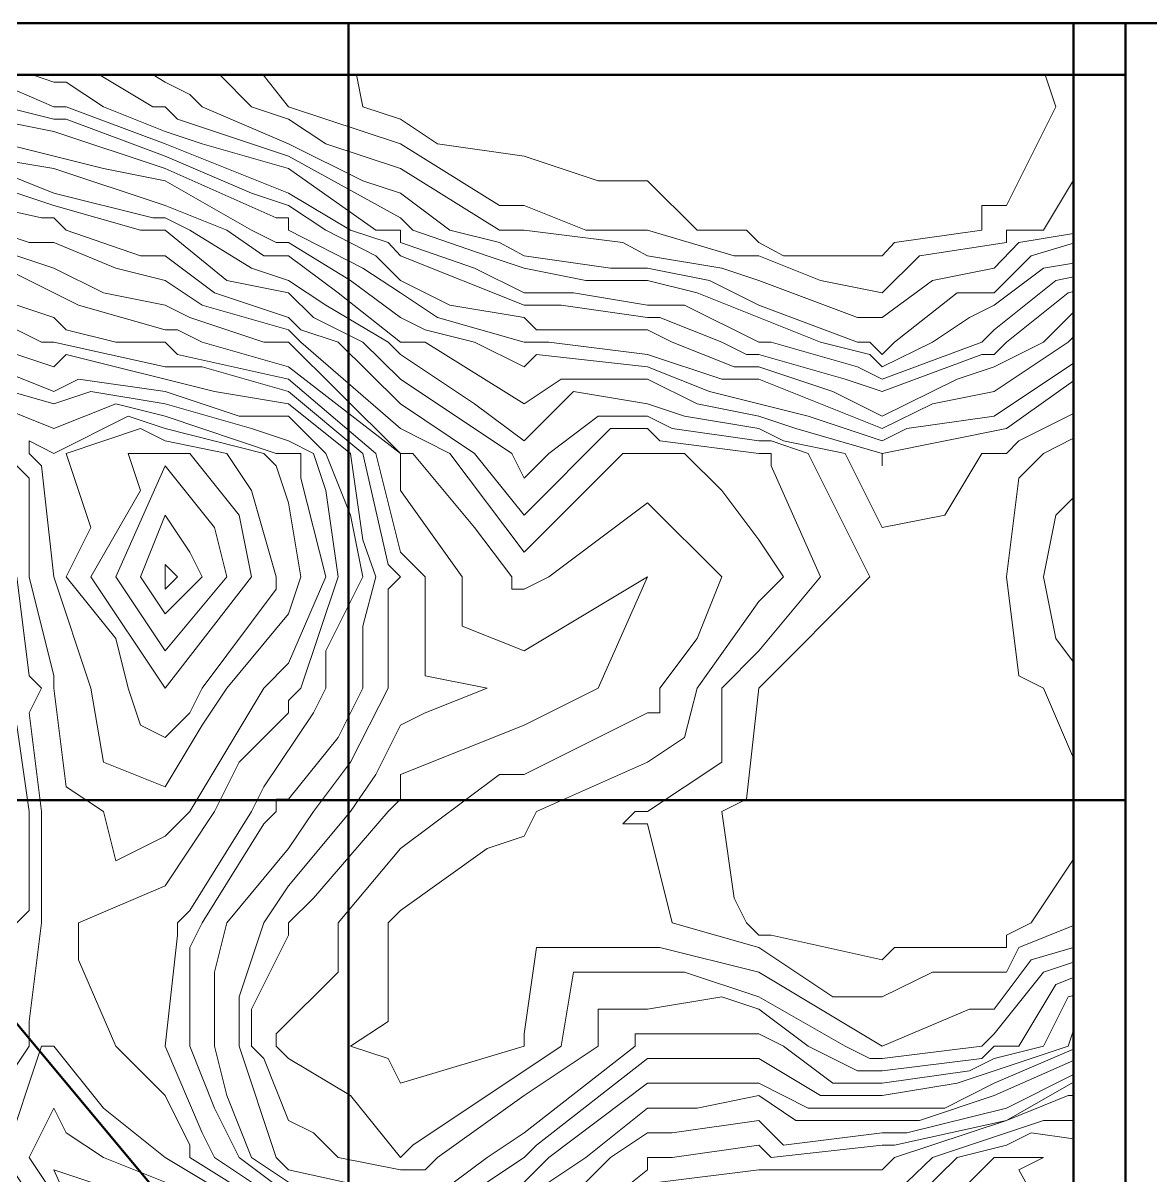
# Model space of a CAD drawing. Header units: millimetres. Extents: x 32551 to 59551, y -21458 to 15116.
# Drawn here: x 39423 to 41600, y 12890 to 15116 of the extents above; entities that cross this region are included whole.
import ezdxf

# ---------------------------------------------------------------- set-up
doc = ezdxf.new("R2010")
doc.units = ezdxf.units.MM
doc.layers.add('4TH DETAILS', color=120, linetype='Continuous', lineweight=15, true_color=0x39ffb0)
doc.layers.add('LAYOUT', color=141, linetype='Continuous', lineweight=50, true_color=0x7debff, plot=False)

msp = doc.modelspace()

# ---------------------------------------------------------------- linework, layer by layer
at = {"layer": '4TH DETAILS'}
for points in [[(34050.723, 10665.853), (41450.723, 10665.853), (41450.723, 15015.853), (34050.723, 15015.853)], [(39601.503, 14380.58), (39696.884, 14356.734), (39911.493, 14285.198), (39959.183, 14285.198), (39959.183, 14237.508), (40006.874, 14046.745), (39935.338, 13879.827), (39887.647, 13832.136), (39744.575, 13593.683), (39696.884, 13545.992), (39601.503, 13498.301), (39577.658, 13593.683), (39506.122, 13641.374), (39482.276, 13832.136), (39482.276, 13855.982), (39434.585, 14046.745), (39434.585, 14237.508), (39386.895, 14285.198), (39363.049, 14380.58), (39482.276, 14332.889)], [(39625.348, 14356.734), (39482.276, 14285.198), (39434.585, 14309.044), (39434.585, 14285.198), (39458.431, 14261.353), (39482.276, 14046.745), (39553.812, 13832.136), (39577.658, 13689.064), (39696.884, 13641.374), (39768.421, 13760.6), (39816.111, 13832.136), (39935.338, 13975.209), (39959.183, 14046.745), (39935.338, 14189.817), (39911.493, 14261.353), (39887.647, 14285.198), (39696.884, 14332.889)], [(39649.194, 14332.889), (39506.122, 14285.198), (39553.812, 14142.126), (39506.122, 14046.745), (39601.503, 13927.518), (39625.348, 13832.136), (39649.194, 13760.6), (39696.884, 13736.755), (39744.575, 13784.446), (39768.421, 13832.136), (39911.493, 14022.899), (39911.493, 14046.745), (39863.802, 14213.662), (39816.111, 14285.198), (39696.884, 14309.044)], [(39696.884, 14261.353), (39601.503, 14046.745), (39696.884, 13903.672), (39816.111, 14046.745), (39792.266, 14142.126)], [(39696.884, 14165.971), (39649.194, 14046.745), (39696.884, 13975.209), (39768.421, 14046.745), (39744.575, 14094.435)], [(39696.884, 14070.59), (39696.884, 14022.899), (39720.73, 14046.745)]]:
    msp.add_lwpolyline(points, close=True, dxfattribs=at)
for points in [[(41081.318, 14261.353), (41081.318, 14285.198), (40914.401, 14332.889), (40842.864, 14356.734), (40723.638, 14380.58), (40628.256, 14428.27), (40461.339, 14428.27), (40389.803, 14380.58), (40199.04, 14499.807), (40151.349, 14499.807), (40030.72, 14595.188), (39935.338, 14666.724), (39887.647, 14666.724), (39816.111, 14715.817), (39696.884, 14763.508), (39482.276, 14835.044), (39339.204, 14858.89), (39243.823, 14882.735), (39100.75, 14882.735), (39003.966, 14858.89), (38813.203, 14930.426), (38789.358, 14930.426), (38741.667, 14954.271), (38659.558, 15015.853)], [(39338.584, 15015.853), (39482.276, 14954.271), (39506.122, 14954.271), (39696.884, 14882.735), (39935.338, 14787.354), (40054.565, 14715.817), (40127.504, 14691.972), (40151.349, 14666.724), (40389.803, 14571.343), (40461.339, 14571.343), (40628.256, 14547.497), (40652.102, 14547.497), (40771.328, 14499.807), (40819.019, 14475.961), (40842.864, 14475.961), (41009.782, 14428.27), (41081.318, 14404.425), (41273.484, 14475.961), (41297.329, 14475.961), (41321.174, 14499.807), (41440.401, 14595.188), (41450.723, 14597.768)], [(39440.602, 15015.853), (39482.276, 15001.962), (39506.122, 15001.962), (39577.658, 14954.271), (39696.884, 14906.58), (39768.421, 14882.735), (39935.338, 14835.044), (40103.658, 14715.817), (40151.349, 14715.817), (40151.349, 14691.972), (40294.421, 14642.879), (40389.803, 14595.188), (40485.184, 14595.188), (40628.256, 14571.343), (40699.792, 14571.343), (40842.864, 14499.807), (40866.71, 14499.807), (41033.627, 14452.116), (41081.318, 14428.27), (41273.484, 14499.807), (41297.329, 14523.652), (41416.556, 14619.033), (41450.723, 14625.867)], [(39570.402, 15015.853), (39673.039, 14954.271), (39696.884, 14954.271), (39720.73, 14930.426), (39935.338, 14858.89), (40151.349, 14739.663), (40175.194, 14715.817), (40318.267, 14666.724), (40389.803, 14642.879), (40509.029, 14619.033), (40628.256, 14619.033), (40723.638, 14595.188), (40962.091, 14499.807), (41057.473, 14475.961), (41081.318, 14452.116), (41178.102, 14499.807), (41249.638, 14547.497), (41297.329, 14571.343), (41392.71, 14642.879), (41450.723, 14652.547)], [(39673.732, 15015.853), (39696.884, 15001.962), (39744.575, 14978.116), (39768.421, 14954.271), (39935.338, 14882.735), (40078.41, 14811.199), (40151.349, 14787.354), (40246.73, 14715.817), (40342.112, 14691.972), (40389.803, 14666.724), (40556.72, 14642.879), (40628.256, 14642.879), (40747.483, 14619.033), (40842.864, 14571.343), (41033.627, 14499.807), (41057.473, 14499.807), (41081.318, 14475.961), (41105.163, 14499.807), (41225.793, 14595.188), (41297.329, 14595.188), (41368.865, 14666.724), (41450.723, 14690.8)], [(39802.22, 15015.853), (39863.802, 14954.271), (39935.338, 14930.426), (40006.874, 14882.735), (40151.349, 14835.044), (40342.112, 14715.817), (40389.803, 14715.817), (40580.565, 14691.972), (40628.256, 14666.724), (40771.328, 14642.879), (40842.864, 14619.033), (41033.627, 14547.497), (41081.318, 14547.497), (41178.102, 14619.033), (41297.329, 14642.879), (41345.02, 14691.972), (41450.723, 14709.589)], [(39886.072, 15015.853), (39935.338, 14954.271), (40151.349, 14882.735), (40342.112, 14763.508), (40389.803, 14763.508), (40509.029, 14715.817), (40628.256, 14715.817), (40795.174, 14666.724), (40842.864, 14666.724), (40962.091, 14619.033), (41081.318, 14595.188), (41152.854, 14666.724), (41321.174, 14691.972), (41321.174, 14715.817), (41392.71, 14715.817), (41450.723, 14812.504)], [(41396.028, 15015.853), (41416.556, 14954.271), (41321.174, 14763.508), (41273.484, 14763.508), (41273.484, 14715.817), (41105.163, 14691.972), (41081.318, 14666.724), (40890.555, 14666.724), (40842.864, 14691.972), (40819.019, 14715.817), (40723.638, 14715.817), (40628.256, 14811.199), (40532.875, 14811.199), (40389.803, 14858.89), (40222.885, 14882.735), (40151.349, 14930.426), (40078.41, 14954.271), (40066.094, 15015.853)], [(41450.723, 14510.128), (41440.401, 14499.807), (41297.329, 14404.425), (41178.102, 14380.58), (41081.318, 14332.889), (40842.864, 14428.27), (40771.328, 14428.27), (40628.256, 14475.961), (40437.493, 14499.807), (40389.803, 14499.807), (40222.885, 14547.497), (40151.349, 14595.188), (40078.41, 14642.879), (39935.338, 14715.817), (39935.338, 14739.663), (39911.493, 14739.663), (39696.884, 14835.044), (39482.276, 14906.58), (39243.823, 14954.271)], [(39386.895, 14954.271), (39482.276, 14930.426), (39506.122, 14930.426), (39696.884, 14858.89), (39863.802, 14787.354), (39935.338, 14763.508), (40006.874, 14715.817), (40103.658, 14666.724), (40151.349, 14619.033), (40246.73, 14571.343), (40389.803, 14547.497), (40413.648, 14523.652), (40628.256, 14523.652), (40675.947, 14499.807), (40795.174, 14452.116), (40842.864, 14452.116), (40985.937, 14404.425), (41081.318, 14356.734), (41225.793, 14428.27), (41297.329, 14452.116), (41392.71, 14499.807), (41450.723, 14557.819)], [(41450.723, 14458.997), (41297.329, 14356.734), (41129.009, 14332.889), (41081.318, 14309.044), (40938.246, 14356.734), (40747.483, 14404.425), (40628.256, 14452.116), (40413.648, 14475.961), (40389.803, 14452.116), (40294.421, 14499.807), (40199.04, 14523.652), (40151.349, 14547.497), (40054.565, 14619.033), (39935.338, 14691.972), (39911.493, 14691.972), (39863.802, 14715.817), (39696.884, 14811.199), (39577.658, 14835.044), (39291.513, 14906.58)], [(41450.723, 14361.895), (41345.02, 14309.044), (41321.174, 14285.198), (41273.484, 14285.198), (41201.948, 14165.971), (41081.318, 14142.126), (41009.782, 14285.198), (40890.555, 14309.044), (40842.864, 14332.889), (40699.792, 14356.734), (40628.256, 14380.58), (40485.184, 14404.425), (40389.803, 14309.044), (40294.421, 14380.58), (40151.349, 14475.961), (40127.504, 14499.807), (40006.874, 14571.343), (39935.338, 14619.033), (39863.802, 14642.879), (39744.575, 14715.817), (39696.884, 14739.663), (39673.039, 14739.663), (39482.276, 14787.354), (39363.049, 14835.044)], [(39243.823, 14787.354), (39458.431, 14739.663), (39482.276, 14739.663), (39506.122, 14715.817), (39649.194, 14666.724), (39696.884, 14666.724), (39792.266, 14595.188), (39935.338, 14547.497), (39959.183, 14523.652), (40030.72, 14499.807), (40151.349, 14380.58), (40294.421, 14285.198), (40389.803, 14165.971), (40556.72, 14332.889), (40628.256, 14332.889), (40652.102, 14309.044), (40842.864, 14285.198), (40866.71, 14285.198), (40866.71, 14261.353), (40962.091, 14046.745), (40842.864, 13903.672), (40771.328, 13832.136), (40771.328, 13689.064), (40628.256, 13593.683), (40604.411, 13593.683), (40580.565, 13569.837), (40628.256, 13569.837), (40675.947, 13379.075), (40842.864, 13331.384), (40985.937, 13236.002), (41081.318, 13236.002), (41178.102, 13283.693), (41321.174, 13283.693), (41345.02, 13331.384), (41450.723, 13373.665)], [(39410.74, 14787.354), (39482.276, 14763.508), (39649.194, 14715.817), (39696.884, 14715.817), (39816.111, 14619.033), (39935.338, 14595.188), (39983.029, 14547.497), (40078.41, 14499.807), (40151.349, 14428.27), (40365.957, 14285.198), (40389.803, 14237.508), (40437.493, 14285.198), (40532.875, 14356.734), (40628.256, 14356.734), (40675.947, 14332.889), (40842.864, 14309.044), (40866.71, 14309.044), (40938.246, 14285.198), (41057.473, 14046.745), (40842.864, 13832.136), (40819.019, 13617.528), (40771.328, 13593.683), (40795.174, 13426.765), (40819.019, 13379.075), (40842.864, 13355.229), (40866.71, 13355.229), (41081.318, 13307.538), (41105.163, 13331.384), (41321.174, 13331.384), (41321.174, 13355.229), (41368.865, 13379.075), (41450.723, 13501.861)], [(39363.049, 14715.817), (39434.585, 14691.972), (39482.276, 14691.972), (39601.503, 14642.879), (39696.884, 14619.033), (39768.421, 14571.343), (39935.338, 14523.652), (39959.183, 14499.807), (40151.349, 14332.889), (40246.73, 14285.198), (40389.803, 14094.435), (40580.565, 14285.198), (40699.792, 14285.198), (40771.328, 14213.662), (40842.864, 14118.281), (40890.555, 14046.745), (40842.864, 13999.054), (40723.638, 13832.136), (40699.792, 13736.755), (40628.256, 13689.064), (40413.648, 13593.683), (40389.803, 13545.992), (40318.267, 13522.147), (40151.349, 13402.92), (40127.504, 13379.075), (40127.504, 13188.312), (40054.565, 13140.621), (40127.504, 13116.776), (40151.349, 13069.085), (40389.803, 13140.621), (40389.803, 13164.466), (40413.648, 13331.384), (40652.102, 13331.384), (40842.864, 13283.693), (41081.318, 13140.621), (41249.638, 13212.157), (41297.329, 13212.157), (41368.865, 13307.538), (41450.723, 13330.926)], [(39410.74, 14666.724), (39482.276, 14642.879), (39577.658, 14595.188), (39696.884, 14571.343), (39744.575, 14547.497), (39887.647, 14499.807), (39935.338, 14499.807), (40030.72, 14404.425), (40151.349, 14285.198), (40175.194, 14285.198), (40294.421, 14142.126), (40365.957, 14046.745), (40365.957, 14022.899), (40389.803, 14022.899), (40437.493, 14046.745), (40628.256, 14189.817), (40771.328, 14046.745), (40723.638, 13927.518), (40652.102, 13832.136), (40652.102, 13784.446), (40628.256, 13784.446), (40389.803, 13665.219), (40342.112, 13665.219), (40151.349, 13522.147), (40030.72, 13379.075), (40030.72, 13283.693), (39911.493, 13164.466), (39911.493, 13140.621), (39935.338, 13116.776), (40054.565, 13045.239), (40151.349, 12926.013), (40175.194, 12949.858), (40461.339, 13140.621), (40485.184, 13283.693), (40699.792, 13283.693), (40842.864, 13236.002), (41009.782, 13140.621), (41057.473, 13116.776), (41081.318, 13116.776), (41273.484, 13140.621), (41297.329, 13164.466), (41392.71, 13283.693), (41450.723, 13303.031)], [(39386.895, 14642.879), (39529.967, 14571.343), (39696.884, 14523.652), (39720.73, 14523.652), (39768.421, 14499.807), (39935.338, 14452.116), (40151.349, 14285.198), (40151.349, 14213.662), (40270.576, 14046.745), (40270.576, 13951.363), (40389.803, 13903.672), (40628.256, 14046.745), (40532.875, 13832.136), (40389.803, 13760.6), (40151.349, 13665.219), (40151.349, 13617.528), (40127.504, 13593.683), (39983.029, 13426.765), (39935.338, 13379.075), (39935.338, 13355.229), (39863.802, 13212.157), (39863.802, 13140.621), (39887.647, 13116.776), (39935.338, 12997.549), (39983.029, 12973.703), (40030.72, 12926.013), (40151.349, 12902.167), (40199.04, 12902.167), (40222.885, 12926.013), (40389.803, 13045.239), (40532.875, 13140.621), (40532.875, 13212.157), (40628.256, 13212.157), (40771.328, 13236.002), (40842.864, 13212.157), (40938.246, 13140.621), (41033.627, 13092.93), (41081.318, 13092.93), (41273.484, 13116.776), (41297.329, 13140.621), (41345.02, 13140.621), (41416.556, 13259.848), (41450.723, 13273.514)], [(39339.204, 14595.188), (39482.276, 14547.497), (39506.122, 14523.652), (39601.503, 14499.807), (39696.884, 14499.807), (39720.73, 14475.961), (39935.338, 14428.27), (40103.658, 14285.198), (40151.349, 14094.435), (40199.04, 14046.745), (40199.04, 13855.982), (40318.267, 13832.136), (40199.04, 13784.446), (40151.349, 13760.6), (40103.658, 13665.219), (40054.565, 13593.683), (39935.338, 13450.611), (39887.647, 13379.075), (39839.957, 13236.002), (39839.957, 13140.621), (39911.493, 12926.013), (39935.338, 12902.167), (40151.349, 12854.477)], [(39315.359, 14571.343), (39458.431, 14499.807), (39482.276, 14499.807), (39696.884, 14452.116), (39768.421, 14452.116), (39935.338, 14404.425), (40078.41, 14285.198), (40127.504, 14070.59), (40151.349, 14046.745), (40127.504, 14022.899), (40127.504, 13832.136), (40054.565, 13689.064), (39983.029, 13593.683), (39935.338, 13522.147), (39816.111, 13379.075), (39792.266, 13283.693), (39792.266, 13140.621), (39816.111, 13045.239), (39863.802, 12926.013), (39935.338, 12878.322)], [(39027.812, 14499.807), (39243.823, 14547.497), (39267.668, 14523.652), (39482.276, 14452.116), (39506.122, 14475.961), (39792.266, 14404.425), (39935.338, 14380.58), (40054.565, 14285.198), (40078.41, 14118.281), (40103.658, 14046.745), (40078.41, 13951.363), (40078.41, 13832.136), (40030.72, 13736.755), (39935.338, 13617.528), (39911.493, 13617.528), (39911.493, 13593.683), (39887.647, 13569.837), (39768.421, 13379.075), (39744.575, 13331.384), (39744.575, 13140.621), (39792.266, 13021.394), (39839.957, 12926.013), (39935.338, 12854.477)], [(39243.823, 14499.807), (39482.276, 14404.425), (39529.967, 14428.27), (39696.884, 14404.425), (39839.957, 14356.734), (39935.338, 14356.734), (40006.874, 14285.198), (40054.565, 14165.971), (40078.41, 14046.745), (40006.874, 13903.672), (40006.874, 13832.136), (39983.029, 13784.446), (39887.647, 13641.374), (39863.802, 13593.683), (39744.575, 13402.92), (39720.73, 13379.075), (39720.73, 13355.229), (39696.884, 13140.621), (39768.421, 12973.703), (39792.266, 12926.013), (39935.338, 12830.631)], [(39315.359, 14428.27), (39482.276, 14380.58), (39553.812, 14404.425), (39696.884, 14380.58), (39863.802, 14332.889), (39935.338, 14309.044), (39983.029, 14285.198), (40006.874, 14213.662), (40030.72, 14046.745), (39959.183, 13832.136), (39935.338, 13808.291), (39935.338, 13784.446), (39839.957, 13689.064), (39792.266, 13593.683), (39696.884, 13450.611), (39529.967, 13379.075), (39529.967, 13307.538), (39601.503, 13140.621), (39649.194, 13092.93), (39696.884, 13045.239), (39744.575, 12949.858), (39744.575, 12926.013), (39935.338, 12806.786)], [(41450.723, 14425.423), (41321.174, 14332.889), (41081.318, 14285.198)], [(41450.723, 13696.775), (41392.71, 13832.136), (41345.02, 13855.982), (41321.174, 14046.745), (41345.02, 14237.508), (41392.71, 14285.198), (41450.723, 14314.204)], [(39744.575, 14285.198), (39625.348, 14285.198), (39649.194, 14213.662), (39553.812, 14046.745), (39696.884, 13832.136), (39863.802, 14046.745), (39839.957, 14165.971), (39744.575, 14285.198)], [(41450.723, 13881.962), (41416.556, 13927.518), (41392.71, 14046.745), (41416.556, 14165.971), (41450.723, 14200.138)], [(39386.895, 13069.085), (39434.585, 13140.621), (39434.585, 13188.312), (39458.431, 13379.075), (39458.431, 13593.683), (39434.585, 13784.446), (39458.431, 13832.136), (39434.585, 13855.982), (39410.74, 14046.745)], [(39410.74, 13379.075), (39434.585, 13402.92), (39434.585, 13593.683), (39410.74, 13760.6)], [(40222.885, 12854.477), (40318.267, 12926.013), (40389.803, 12973.703), (40604.411, 13140.621), (40604.411, 13164.466), (40842.864, 13164.466), (40890.555, 13140.621), (40985.937, 13069.085), (41081.318, 13069.085), (41249.638, 13092.93), (41297.329, 13116.776), (41392.71, 13140.621), (41440.401, 13236.002), (41450.723, 13238.583)], [(40246.73, 12830.631), (40389.803, 12926.013), (40413.648, 12949.858), (40628.256, 13116.776), (40842.864, 13116.776), (40962.091, 13045.239), (41081.318, 13045.239), (41225.793, 13069.085), (41440.401, 13140.621), (41450.723, 13171.585)], [(39482.276, 12782.941), (39386.895, 12926.013), (39458.431, 13140.621), (39482.276, 13140.621), (39577.658, 13021.394), (39696.884, 12926.013), (39935.338, 12782.941)], [(40389.803, 12878.322), (40437.493, 12926.013), (40628.256, 13069.085), (40842.864, 13069.085), (40938.246, 13021.394), (41201.948, 13021.394), (41297.329, 13069.085), (41450.723, 13134.825)], [(40437.493, 12878.322), (40509.029, 12926.013), (40628.256, 13021.394), (40723.638, 13021.394), (40842.864, 13045.239), (40914.401, 12997.549), (41152.854, 12997.549), (41297.329, 13045.239), (41450.723, 13113.414)], [(40389.803, 12711.404), (40628.256, 12902.167), (40628.256, 12926.013), (40675.947, 12926.013), (40842.864, 12949.858), (40866.71, 12926.013), (41081.318, 12949.858), (41105.163, 12949.858), (41321.174, 12997.549), (41450.723, 13071.576)], [(40461.339, 12830.631), (40556.72, 12926.013), (40628.256, 12973.703), (40675.947, 12973.703), (40842.864, 12997.549), (40890.555, 12949.858), (41081.318, 12973.703), (41129.009, 12973.703), (41321.174, 13021.394), (41450.723, 13086.168)], [(41450.723, 13045.239), (41440.401, 13045.239), (41321.174, 12997.549), (41105.163, 12926.013), (41081.318, 12902.167), (40842.864, 12902.167), (40652.102, 12878.322)], [(39696.884, 12878.322), (39577.658, 12926.013), (39506.122, 12973.703), (39482.276, 13021.394), (39434.585, 12926.013), (39482.276, 12854.477)], [(41450.723, 12997.549), (41392.71, 12997.549), (41178.102, 12926.013), (41129.009, 12878.322)], [(41450.723, 12962.009), (41368.865, 12973.703), (41321.174, 12949.858), (41225.793, 12926.013), (41152.854, 12854.477)], [(41450.723, 12711.902), (41345.02, 12902.167), (41392.71, 12926.013), (41297.329, 12926.013), (41178.102, 12806.786)], [(39696.884, 12830.631), (39482.276, 12902.167), (39577.658, 12687.559)]]:
    msp.add_lwpolyline(points, dxfattribs=at)
at = {"layer": 'LAYOUT'}
for points in [[(32550.723, 15115.853), (59550.723, 15115.853)], [(37800.723, 15115.853), (41550.723, 10615.853)], [(40050.723, 6115.853), (40050.723, 15115.853)], [(41450.723, 6115.853), (41450.723, 15115.853)], [(41550.723, 6115.853), (41550.723, 15115.853)], [(32550.723, 15015.853), (41550.723, 15015.853)], [(32550.723, 13615.853), (41550.723, 13615.853)]]:
    msp.add_lwpolyline(points, dxfattribs=at)
for points in [[(32550.723, 15115.853), (41550.723, 15115.853), (41550.723, 6115.853), (32550.723, 6115.853)], [(32550.723, 15115.853), (41550.723, 15115.853), (41550.723, 6115.853), (32550.723, 6115.853)], [(41550.723, 15115.853), (50550.723, 15115.853), (50550.723, 6115.853), (41550.723, 6115.853)], [(41550.723, 15115.853), (50550.723, 15115.853), (50550.723, 6115.853), (41550.723, 6115.853)]]:
    msp.add_lwpolyline(points, close=True, dxfattribs=at)

doc.saveas('drawing.dxf')
